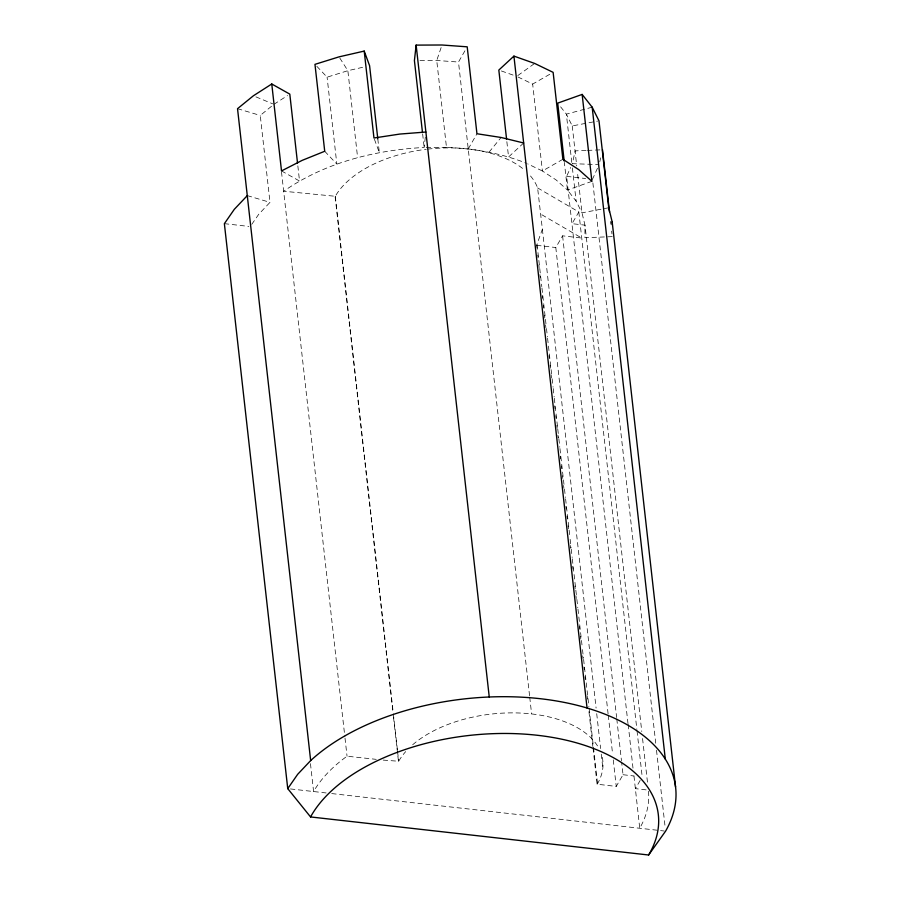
<?xml version="1.0" encoding="UTF-8"?>
<svg xmlns="http://www.w3.org/2000/svg" width="900" height="900" viewBox="0 0 900 900"><rect width="100%" height="100%" fill="white"/><g stroke="black" fill="none" stroke-linecap="round" stroke-linejoin="round"><path stroke-width="0.67" stroke-dasharray="4.5 3.38" d="M425.306 137.183L424.159 147.476C374.771 150.041 324.675 162.731 283.669 191.239L335.306 196.279A105.379 58.77 -6.4 0 1 426.262 149.287M599.749 161.899L600.671 157.86M441.124 47.576L436.736 60.469L446.479 147.386C473.76 148.534 501.041 153.101 526.455 163.282M536.951 248.096L536.636 245.306L542.374 229.219L537.604 187.909A105.379 58.77 -6.4 0 0 528.739 174.015M383.209 760.095L398.678 761.254A105.379 58.77 -6.4 0 1 405.697 751.601M627.998 723.634L566.618 176.366L570.645 167.49M597.465 168.255L592.47 179.28L655.729 743.22M529.571 695.79L458.494 62.044L465.863 49.163M468.236 148.961L476.944 133.74M608.096 713.824L555.795 247.523L562.59 235.834L581.749 238.05L540.529 213.986M537.604 187.909L578.824 211.972L572.029 223.661L584.977 225.157L641.779 731.543M593.01 747.9L597.082 784.204L616.241 786.42L623.036 774.72L621.63 762.165M640.159 780.446L635.4 788.636L648.349 790.133A172.822 96.39 -6.4 0 1 639.731 828.248L633.836 774.686M251.786 224.314L258.795 214.2L270 202.354L260.257 115.436L271.811 106.031M489.049 152.179L501.064 137.475M597.082 784.204L597.544 783.641A105.379 58.77 -6.4 0 0 601.425 754.211M523.676 142.987L508.567 156.982L506.711 140.422M517.826 75.555L534.656 63.428M273.915 104.321L287.528 95.58M517.939 76.961L532.665 84.071L550.721 73.733M562.882 159.278L542.408 170.989L527.692 163.879M591.896 181.35L567.45 190.046L556.155 179.966L542.408 170.989L532.665 84.071M316.834 66.319L327.094 77.164L347.861 70.695L364.162 66.96M592.178 107.19L566.37 114.142L560.306 106.436M571.781 162.439L566.37 114.142L572.243 125.921L597.645 121.084M608.738 207.754L581.985 212.839L576.113 201.071L567.45 190.046L564.356 162.45M586.102 150.435L575.179 150.874L572.366 163.688L597.803 164.542M587.475 150.39L601.133 149.839M612.248 236.632L584.921 237.724L584.977 225.157L581.985 212.839L577.35 171.45M419.996 60.536L436.736 60.469L458.494 62.044M446.479 147.386L424.159 147.476L422.618 133.684M310.466 763.639L313.594 791.539A172.822 96.39 -6.4 0 1 347.04 756.214L376.245 759.352M566.618 176.366L585.664 178.515M224.37 223.661L248.861 226.417M290.464 788.94L326.137 792.956M331.718 793.575L664.234 831.015M536.636 245.306L555.795 247.523M623.036 774.72L633.994 775.991M237.532 108.686L260.257 115.436M247.286 195.604L270 202.354M501.379 70.965L514.159 75.465M255.938 96.874L272.632 103.793M281.509 170.921L299.543 181.046L297.844 165.87M324.72 151.268L336.836 164.081L327.094 77.164M339.772 58.005L347.861 70.695L357.615 157.612M374.411 139.23L379.339 152.64L377.798 138.836M610.549 221.468L610.852 224.235M611.629 231.12L611.944 233.876M656.505 750.206L665.28 828.371M642.555 738.518L647.572 783.158M572.243 125.921L576.731 165.926M578.824 211.972L636.874 729.472M637.031 730.867L642.206 776.936M572.4 167.951L576.113 201.071M628.2 724.466L633.004 768.262M562.59 235.834L616.624 717.48M616.781 718.886L621.472 760.759M608.254 715.219L612.641 754.312M613.271 759.893L616.241 786.42M542.374 229.219L596.092 708.075M596.711 713.666L600.626 748.564M601.256 754.155L602.82 768.116M537.097 244.744L539.595 267.075M539.752 268.481L541.789 286.627M541.946 288.022L546.334 327.116M546.491 328.511L547.425 336.881M547.582 338.276L551.97 377.37M552.127 378.765L553.072 387.146M553.219 388.541L554.164 396.923M554.321 398.317L557.606 427.635M557.764 429.03L558.709 437.4M558.866 438.806L559.8 447.176M559.957 448.571L564.345 487.665M564.502 489.06L565.436 497.441M565.594 498.836L569.981 537.93M570.139 539.325L571.072 547.695M571.23 549.09L572.175 557.471M572.332 558.866L576.709 597.96M576.866 599.355L577.811 607.725M577.969 609.131L582.356 648.214M582.502 649.609L583.447 657.99M583.605 659.385L588.926 706.849M589.084 708.255L597.544 783.641M537.727 255.071L538.043 257.873M538.83 264.847L539.145 267.637M539.921 274.624L540.236 277.414M542.273 295.56L542.587 298.361M543.364 305.336L543.679 308.126M544.466 315.113L544.781 317.902M545.558 324.877L545.873 327.679M549.011 355.601L549.315 358.391M550.102 365.366L550.418 368.156M551.194 375.142L551.509 377.933M554.648 405.855L554.962 408.645M555.739 415.631L556.054 418.421M556.841 425.396L557.145 428.197M557.933 435.173L558.248 437.963M560.284 456.12L560.599 458.91M561.375 465.885L561.69 468.686M562.477 475.661L562.781 478.451M563.569 485.438L563.884 488.228M565.92 506.374L566.235 509.164M567.011 516.15L567.326 518.94M568.114 525.926L568.429 528.716M570.308 545.467L570.611 548.257M572.648 566.404L572.962 569.205M574.841 585.956L575.156 588.746M575.944 595.721L576.259 598.523M579.386 626.445L579.701 629.235M580.477 636.21L580.793 639.011M582.671 655.762L582.986 658.553M583.931 666.934L584.246 669.724M585.023 676.699L585.337 679.489M587.216 696.251L587.531 699.041M588.938 711.607L592.852 746.505M529.729 697.185L531.608 713.925M335.306 196.279L393.199 712.429M393.356 713.824L397.429 750.094M397.575 751.489L398.678 761.254M335.137 196.774L392.873 711.529M393.502 717.109L398.509 761.749M281.498 171.922L344.846 736.684M345.004 738.079L347.04 756.214M412.673 744.761A105.379 58.77 -6.4 0 1 515.531 712.901A105.379 58.77 -6.4 0 1 598.781 748.069M427.635 149.13A105.379 58.77 -6.4 0 1 525.004 170.438"/><path stroke-width="1.35" d="M523.676 142.987L501.064 137.475L476.944 133.74L467.201 46.822L441.99 45L416.137 45.113L414.416 60.559L422.46 132.3M287.741 788.625L297.675 774.304L310.657 760.579A200.216 111.668 -6.4 0 1 564.435 702.439A200.216 111.668 -6.4 0 1 665.584 831.161L648.63 855L310.556 816.941L287.741 788.625L224.37 223.661L234.304 209.329L247.286 195.604M564.199 161.078L557.707 103.129L582.143 94.421L591.896 181.35L578.801 169.661L562.882 159.278L553.129 72.349L534.656 63.428L513.923 56.115L498.825 70.065L506.565 139.039M297.529 163.102L289.8 94.129L271.766 83.992L253.361 95.805L237.532 108.686L310.657 760.579M377.798 138.836L369.596 65.722L364.207 51.086L339.041 56.858L314.966 64.35L324.72 151.268L302.164 160.369L281.509 170.921L271.766 83.992M425.88 132.03L399.803 134.066L373.961 138.004L364.207 51.086M582.143 94.421L592.178 107.19L598.984 120.836L608.738 207.754L612.191 221.985L675.562 786.994M602.505 149.794L609.469 211.826M592.178 107.19L665.303 759.082M513.923 56.115L587.048 708.008M416.137 45.113L489.251 697.005M612.191 221.985L612.202 224.64M310.556 816.941A179.156 99.922 -6.4 0 1 537.255 735.266A179.156 99.922 -6.4 0 1 648.63 855"/></g></svg>
